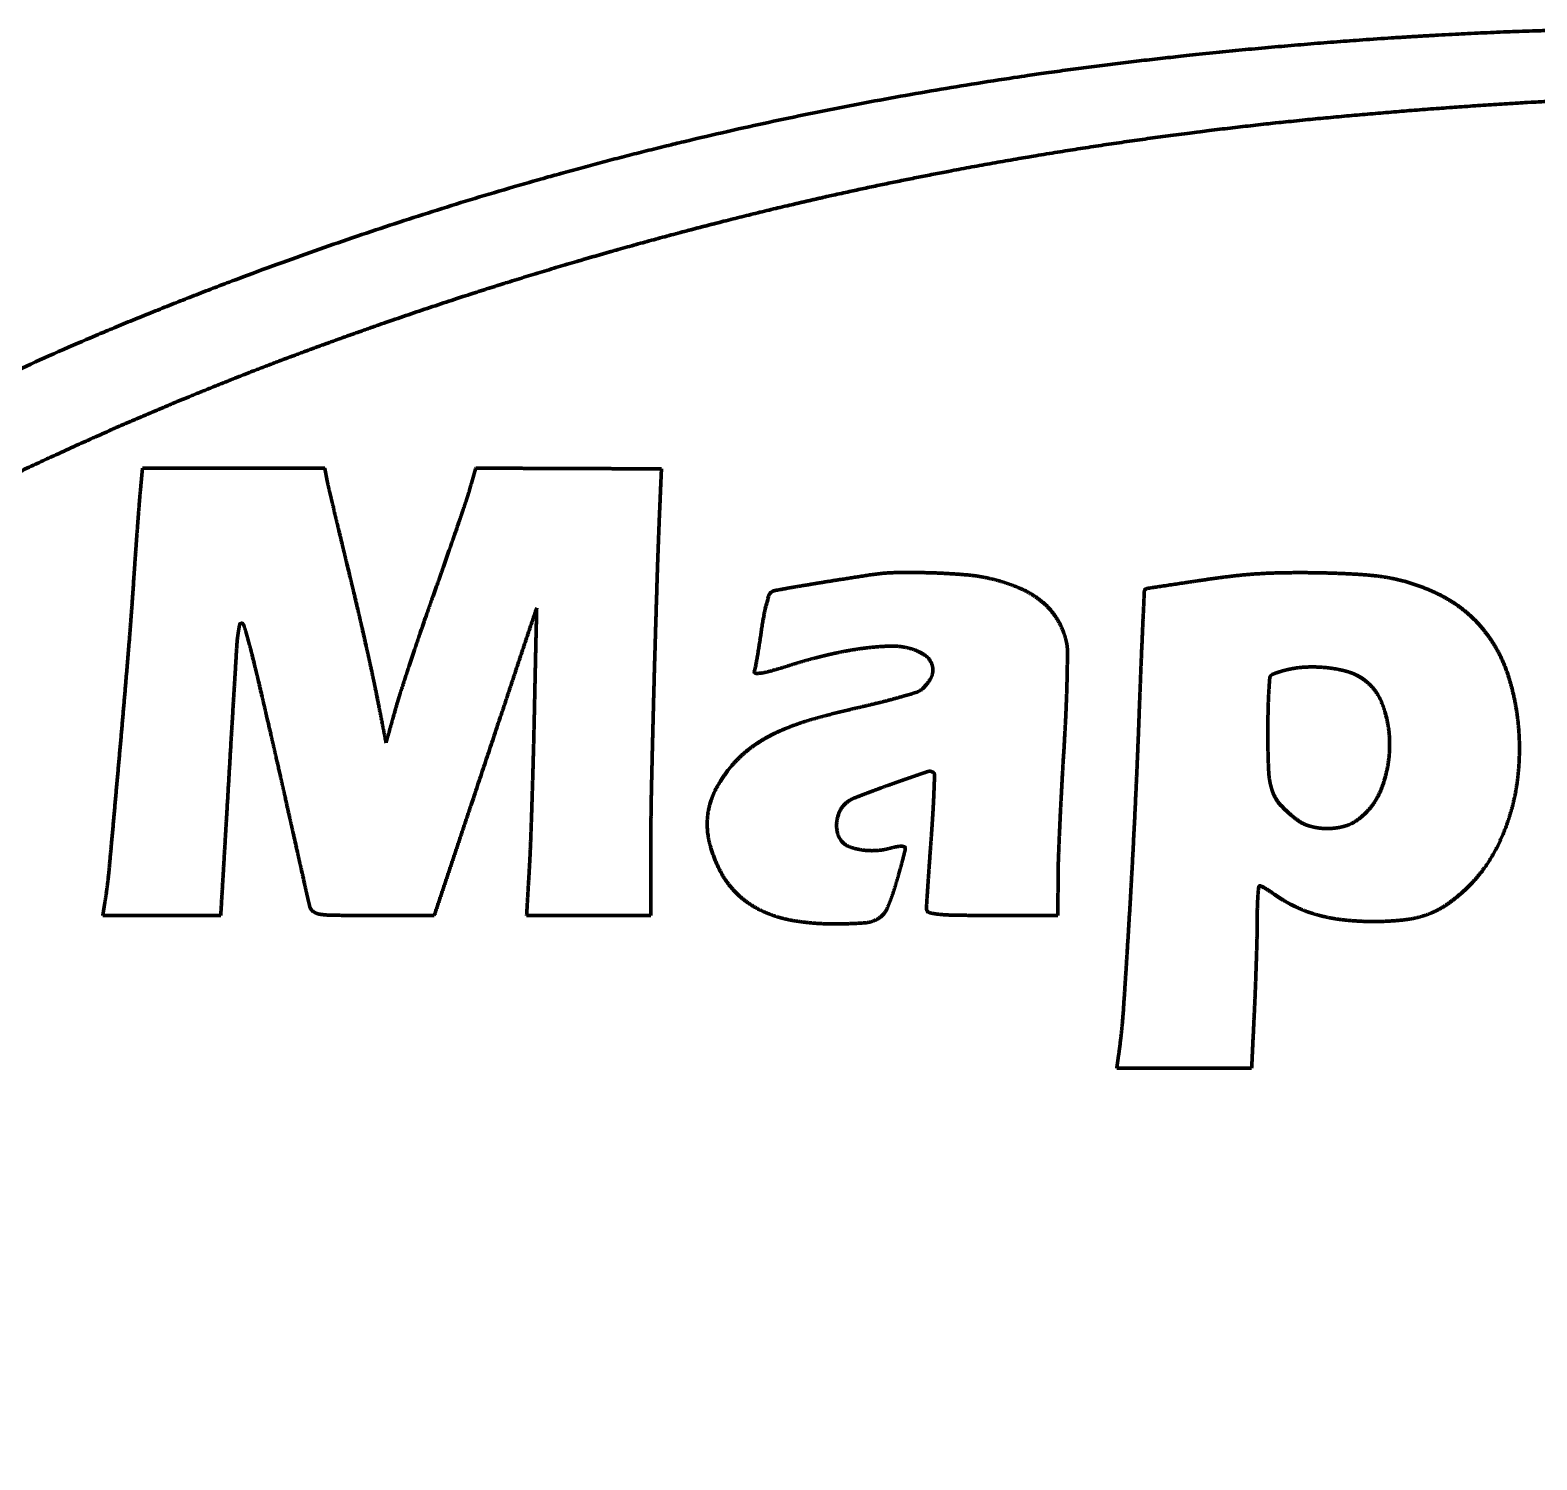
# Model space of a CAD drawing. Header units: inches. Extents: x -2898 to 7248, y 606 to 5598.
# Drawn here: x 3086.79 to 3116.87, y 2669.24 to 2697.77 of the extents above; entities that cross this region are included whole.
import ezdxf

# ---------------------------------------------------------------- set-up
doc = ezdxf.new("R2010")
doc.units = ezdxf.units.IN

msp = doc.modelspace()

# ---------------------------------------------------------------- linework, layer by layer
at = {"linetype": 'Continuous', "lineweight": 70}
for points, weights, degree, knots in [([(3146.701, 2693.983), (3146.644, 2693.996), (3146.588, 2694.009), (3146.267, 2694.081), (3146.002, 2694.133), (3145.001, 2694.303), (3144.267, 2694.426), (3142.784, 2694.671), (3142.035, 2694.793), (3140.728, 2695.001), (3140.17, 2695.086), (3137.819, 2695.426), (3136.023, 2695.651), (3132.475, 2696.025), (3130.723, 2696.173), (3127.296, 2696.389), (3125.621, 2696.457), (3122.384, 2696.519), (3120.823, 2696.506), (3117.037, 2696.371), (3114.815, 2696.226), (3110.555, 2695.822), (3108.52, 2695.551), (3104.537, 2694.867), (3102.592, 2694.454), (3098.698, 2693.467), (3096.749, 2692.897), (3093.957, 2691.966), (3093.095, 2691.663), (3091.423, 2691.044), (3090.614, 2690.726), (3088.996, 2690.055), (3088.186, 2689.702), (3086.515, 2688.934), (3085.652, 2688.522), (3083.696, 2687.552), (3082.605, 2686.988), (3080.475, 2685.843), (3079.436, 2685.259), (3077.174, 2683.934), (3075.95, 2683.194), (3073.006, 2681.359), (3071.281, 2680.271), (3068.206, 2678.31), (3066.847, 2677.449), (3064.62, 2676.048), (3063.75, 2675.513), (3062.198, 2674.581), (3061.515, 2674.185), (3060.148, 2673.421), (3059.463, 2673.053), (3057.941, 2672.266), (3057.096, 2671.863), (3055.439, 2671.136), (3054.626, 2670.817), (3053.035, 2670.264), (3052.258, 2670.03), (3050.743, 2669.642), (3050.006, 2669.495), (3048.887, 2669.332), (3048.509, 2669.295), (3047.668, 2669.252), (3047.205, 2669.241), (3046.284, 2669.241), (3045.826, 2669.253), (3045.011, 2669.295), (3044.655, 2669.333), (3043.313, 2669.545), (3042.34, 2669.78), (3041.39, 2670.092), (3040.458, 2670.397), (3039.556, 2670.779), (3038.69, 2671.237), (3037.799, 2671.707), (3036.951, 2672.249), (3035.291, 2673.511), (3034.478, 2674.22), (3033.282, 2675.411), (3032.863, 2675.854), (3032.077, 2676.731), (3031.714, 2677.168), (3031.007, 2678.078), (3030.665, 2678.552), (3029.972, 2679.583), (3029.618, 2680.138), (3029.075, 2681.036), (3028.88, 2681.376), (3028.429, 2682.208), (3028.169, 2682.697), (3027.636, 2683.722), (3027.359, 2684.256), (3027.083, 2684.791), (3027.065, 2684.826), (3027.071, 2684.864), (3027.099, 2684.892), (3027.105, 2684.899), (3027.115, 2684.898), (3027.12, 2684.89), (3027.176, 2684.801), (3027.231, 2684.712), (3027.349, 2684.52), (3027.412, 2684.415), (3027.546, 2684.185), (3027.619, 2684.059), (3028.349, 2682.763), (3029.066, 2681.627), (3030.568, 2679.487), (3031.357, 2678.49), (3032.99, 2676.658), (3033.831, 2675.825), (3035.535, 2674.336), (3036.404, 2673.694), (3037.772, 2672.846), (3038.234, 2672.588), (3039.19, 2672.108), (3039.683, 2671.885), (3040.675, 2671.487), (3041.173, 2671.311), (3042.148, 2671.013), (3042.624, 2670.895), (3043.107, 2670.802), (3044.465, 2670.54), (3045.845, 2670.451), (3047.226, 2670.537), (3048.661, 2670.626), (3050.077, 2670.876), (3051.456, 2671.283), (3053.091, 2671.765), (3054.676, 2672.392), (3058.156, 2674.143), (3060.069, 2675.21), (3062.281, 2676.571), (3062.626, 2676.787), (3063.382, 2677.267), (3063.793, 2677.53), (3064.826, 2678.199), (3065.449, 2678.604), (3067.263, 2679.788), (3068.455, 2680.567), (3070.707, 2682.039), (3071.77, 2682.726), (3073.72, 2683.97), (3074.608, 2684.525), (3076.31, 2685.564), (3077.123, 2686.049), (3078.769, 2687.004), (3079.6, 2687.475), (3080.966, 2688.229), (3081.501, 2688.512), (3082.759, 2689.151), (3083.482, 2689.511), (3084.925, 2690.217), (3085.646, 2690.564), (3086.889, 2691.15), (3087.412, 2691.384), (3090.138, 2692.543), (3092.378, 2693.374), (3096.911, 2694.818), (3099.201, 2695.429), (3103.891, 2696.441), (3106.286, 2696.842), (3111.244, 2697.436), (3113.8, 2697.64), (3116.965, 2697.767), (3117.569, 2697.776), (3119.118, 2697.764), (3120.062, 2697.75), (3121.964, 2697.708), (3122.923, 2697.681), (3124.568, 2697.622), (3125.254, 2697.585), (3125.938, 2697.535)], [0.500028842012, 0.500028842012, 0.500028842012, 0.49990993454, 0.49990993454, 0.500028206926, 0.500028206926, 0.500027327896, 0.500027327896, 0.500020306907, 0.500020306907, 0.49996674968, 0.49996674968, 0.499954897266, 0.499954897266, 0.499947872216, 0.499947872216, 0.499905551037, 0.499905551037, 0.499883055807, 0.499883055807, 0.499792231719, 0.499792231719, 0.499773940632, 0.499773940632, 0.499803958143, 0.499803958143, 0.499983511469, 0.499983511469, 0.499967570397, 0.499967570397, 0.499969836855, 0.499969836855, 0.49999224639, 0.49999224639, 0.499982937989, 0.499982937989, 0.499973806451, 0.499973806451, 0.499996723387, 0.499996723387, 0.500024715037, 0.500024715037, 0.500027453769, 0.500027453769, 0.500010452456, 0.500010452456, 0.499988344513, 0.499988344513, 0.499984734416, 0.499984734416, 0.499859741035, 0.499859741035, 0.499772165641, 0.499772165641, 0.499731419008, 0.499731419008, 0.499559423038, 0.499559423038, 0.499666780446, 0.499666780446, 0.499918789299, 0.499918789299, 0.499918892039, 0.499918892039, 0.499564850303, 0.499564850303, 0.498972995834, 0.498972995834, 0.500028842012, 0.498832867725, 0.498832867725, 0.500028842012, 0.498906283356, 0.498906283356, 0.499287120527, 0.499287120527, 0.499893163609, 0.499893163609, 0.499822434289, 0.499822434289, 0.499836242554, 0.499836242554, 0.499934379805, 0.499934379805, 0.499935455777, 0.499935455777, 0.500016243918, 0.500016243918, 0.500028611503, 0.500028611503, 0.500028842012, 0.435794288113, 0.435794288113, 0.500028842012, 0.374186246908, 0.374186246908, 0.500028842012, 0.500027229907, 0.500027229907, 0.500003945292, 0.500003945292, 0.500020163182, 0.500020163182, 0.499624081461, 0.499624081461, 0.499467725914, 0.499467725914, 0.499381762254, 0.499381762254, 0.498914889926, 0.498914889926, 0.499697758003, 0.499697758003, 0.499738051905, 0.499738051905, 0.499725706688, 0.499725706688, 0.499560729865, 0.499560729865, 0.500028842012, 0.49736967995, 0.49736967995, 0.500028842012, 0.497925029837, 0.497925029837, 0.500028842012, 0.498691632887, 0.498691632887, 0.499724398278, 0.499724398278, 0.500020473069, 0.500020473069, 0.500025999044, 0.500025999044, 0.500028065808, 0.500028065808, 0.500028820171, 0.500028820171, 0.500023637462, 0.500023637462, 0.500012762859, 0.500012762859, 0.500008128477, 0.500008128477, 0.500009221042, 0.500009221042, 0.499979547613, 0.499979547613, 0.500019764212, 0.500019764212, 0.500019920975, 0.500019920975, 0.499967173544, 0.499967173544, 0.499663762533, 0.499663762533, 0.499645871572, 0.499645871572, 0.499666159219, 0.499666159219, 0.499766988665, 0.499766988665, 0.499932337733, 0.499932337733, 0.500021256909, 0.500021256909, 0.500020660968, 0.500020660968, 0.499971666204, 0.499971666204, 0.500028842012], 3, [0, 0, 0, 0, 0.000858, 0.000858, 0.004871, 0.004871, 0.015909, 0.015909, 0.027164, 0.027164, 0.035539, 0.035539, 0.062379, 0.062379, 0.088446, 0.088446, 0.113283, 0.113283, 0.136431, 0.136431, 0.169412, 0.169412, 0.199818, 0.199818, 0.229241, 0.229241, 0.259272, 0.259272, 0.27279, 0.27279, 0.285643, 0.285643, 0.298702, 0.298702, 0.312844, 0.312844, 0.330996, 0.330996, 0.348605, 0.348605, 0.369756, 0.369756, 0.399898, 0.399898, 0.423682, 0.423682, 0.438788, 0.438788, 0.450448, 0.450448, 0.461942, 0.461942, 0.475773, 0.475773, 0.488668, 0.488668, 0.500645, 0.500645, 0.511735, 0.511735, 0.517321, 0.517321, 0.524148, 0.524148, 0.530887, 0.530887, 0.536162, 0.536162, 0.550852, 0.550852, 0.550852, 0.565207, 0.565207, 0.565207, 0.579922, 0.579922, 0.595663, 0.595663, 0.604555, 0.604555, 0.612842, 0.612842, 0.621358, 0.621358, 0.63095, 0.63095, 0.636663, 0.636663, 0.644732, 0.644732, 0.653504, 0.653504, 0.653504, 0.654001, 0.654001, 0.654001, 0.654094, 0.654094, 0.654094, 0.655086, 0.655086, 0.656243, 0.656243, 0.657623, 0.657623, 0.670374, 0.670374, 0.682437, 0.682437, 0.693641, 0.693641, 0.703853, 0.703853, 0.708852, 0.708852, 0.713958, 0.713958, 0.718939, 0.718939, 0.723569, 0.723569, 0.723569, 0.736538, 0.736538, 0.736538, 0.749961, 0.749961, 0.749961, 0.765836, 0.765836, 0.786217, 0.786217, 0.790004, 0.790004, 0.794547, 0.794547, 0.80146, 0.80146, 0.814708, 0.814708, 0.826489, 0.826489, 0.836231, 0.836231, 0.845042, 0.845042, 0.853933, 0.853933, 0.859558, 0.859558, 0.867067, 0.867067, 0.874508, 0.874508, 0.879844, 0.879844, 0.902046, 0.902046, 0.924054, 0.924054, 0.946594, 0.946594, 0.970379, 0.970379, 0.975983, 0.975983, 0.984738, 0.984738, 0.993634, 0.993634, 1, 1, 1, 1]), ([(3088.243, 2680.105), (3088.256, 2680.185), (3088.269, 2680.264), (3088.281, 2680.343), (3088.318, 2680.574), (3088.339, 2680.727), (3088.356, 2680.88), (3088.42, 2681.571), (3088.469, 2682.11), (3088.517, 2682.648), (3088.613, 2683.716), (3088.659, 2684.245), (3088.704, 2684.774), (3088.778, 2685.654), (3088.805, 2686.004), (3088.831, 2686.355), (3088.863, 2686.841), (3088.873, 2686.976), (3088.882, 2687.111), (3088.901, 2687.38), (3088.91, 2687.514), (3088.92, 2687.648), (3088.939, 2687.898), (3088.947, 2688.015), (3088.956, 2688.131), (3088.971, 2688.317), (3088.976, 2688.387), (3088.982, 2688.456), (3089.001, 2688.653), (3089.012, 2688.78), (3089.024, 2688.906), (3089.036, 2689.033)], [0.500060786338, 0.500060786338, 0.500060786338, 0.500060786338, 0.499926768405, 0.499882095761, 0.499926768405, 0.5000605385, 0.500060455887, 0.5000605385, 0.500059930803, 0.500059645625, 0.500059930803, 0.500051707339, 0.500048681006, 0.500051707339, 0.500060403479, 0.50006027586, 0.500060403479, 0.50006038935, 0.50006025702, 0.50006038935, 0.50006041218, 0.500060287461, 0.50006041218, 0.500053977553, 0.500051707958, 0.500053977553, 0.500060786338, 0.500060786338, 0.500060786338, 0.500060786338], 4, [0, 0, 0, 0, 0, 0.035851, 0.035851, 0.035851, 0.104471, 0.104471, 0.104471, 0.345707, 0.345707, 0.345707, 0.582658, 0.582658, 0.582658, 0.739616, 0.739616, 0.739616, 0.799927, 0.799927, 0.799927, 0.859883, 0.859883, 0.859883, 0.912003, 0.912003, 0.912003, 0.943123, 0.943123, 0.943123, 1, 1, 1, 1, 1]), ([(3093.897, 2683.552), (3093.947, 2683.729), (3093.997, 2683.907), (3094.047, 2684.084), (3094.124, 2684.356), (3094.152, 2684.451), (3094.181, 2684.545), (3094.26, 2684.788), (3094.308, 2684.937), (3094.358, 2685.086), (3094.464, 2685.405), (3094.521, 2685.574), (3094.579, 2685.743), (3094.695, 2686.079), (3094.753, 2686.246), (3094.812, 2686.413), (3094.929, 2686.741), (3094.986, 2686.902), (3095.043, 2687.064), (3095.153, 2687.379), (3095.206, 2687.532), (3095.259, 2687.685), (3095.356, 2687.968), (3095.4, 2688.098), (3095.444, 2688.228), (3095.509, 2688.42), (3095.529, 2688.483), (3095.548, 2688.546), (3095.596, 2688.715), (3095.627, 2688.821), (3095.657, 2688.926), (3095.687, 2689.032)], [0.500060786338, 0.500060786338, 0.500060786338, 0.500060786338, 0.500017465393, 0.500003025078, 0.500017465393, 0.50005772812, 0.500056708715, 0.50005772812, 0.500057640943, 0.500056592479, 0.500057640943, 0.500057455175, 0.500056344787, 0.500057455175, 0.500059695443, 0.500059331812, 0.500059695443, 0.500059263645, 0.500058756081, 0.500059263645, 0.500059626435, 0.500059239801, 0.500059626435, 0.500000297302, 0.499980134289, 0.500000297302, 0.500060786338, 0.500060786338, 0.500060786338, 0.500060786338], 4, [0, 0, 0, 0, 0, 0.127903, 0.127903, 0.127903, 0.196192, 0.196192, 0.196192, 0.305103, 0.305103, 0.305103, 0.428978, 0.428978, 0.428978, 0.551674, 0.551674, 0.551674, 0.670591, 0.670591, 0.670591, 0.78309, 0.78309, 0.78309, 0.878075, 0.878075, 0.878075, 0.923808, 0.923808, 0.923808, 1, 1, 1, 1, 1]), ([(3092.713, 2688.822), (3092.72, 2688.786), (3092.727, 2688.75), (3092.735, 2688.714), (3092.771, 2688.561), (3092.798, 2688.445), (3092.826, 2688.329), (3092.886, 2688.074), (3092.919, 2687.936), (3092.952, 2687.798), (3093.023, 2687.506), (3093.06, 2687.352), (3093.097, 2687.198), (3093.175, 2686.877), (3093.216, 2686.71), (3093.255, 2686.542), (3093.337, 2686.195), (3093.378, 2686.015), (3093.419, 2685.836), (3093.498, 2685.49), (3093.535, 2685.325), (3093.571, 2685.159), (3093.633, 2684.874), (3093.659, 2684.754), (3093.683, 2684.635), (3093.754, 2684.274), (3093.802, 2684.034), (3093.849, 2683.793), (3093.897, 2683.552)], [0.500060786338, 0.5, 0.499979737887, 0.5, 0.500060628397, 0.50006057575, 0.500060628397, 0.500060383985, 0.500060249867, 0.500060383985, 0.500060575062, 0.500060504637, 0.500060575062, 0.50005813873, 0.500057256194, 0.50005813873, 0.500059026442, 0.50005843981, 0.500059026442, 0.500058992508, 0.500058394565, 0.500058992508, 0.500048489305, 0.500044390294, 0.500048489305, 0.500060786338, 0.500060786338, 0.500060786338, 0.500060786338], 4, [0, 0, 0, 0, 0, 0.027261, 0.027261, 0.027261, 0.115755, 0.115755, 0.115755, 0.220956, 0.220956, 0.220956, 0.338125, 0.338125, 0.338125, 0.465645, 0.465645, 0.465645, 0.602175, 0.602175, 0.602175, 0.727885, 0.727885, 0.727885, 0.818174, 0.818174, 0.818174, 1, 1, 1, 1, 1]), ([(3099.394, 2689.017), (3099.389, 2688.914), (3099.384, 2688.81), (3099.38, 2688.706), (3099.357, 2688.203), (3099.341, 2687.803), (3099.326, 2687.404), (3099.296, 2686.46), (3099.279, 2685.915), (3099.263, 2685.37), (3099.234, 2684.297), (3099.22, 2683.768), (3099.208, 2683.239), (3099.189, 2682.414), (3099.184, 2682.117), (3099.182, 2681.821), (3099.182, 2681.169), (3099.182, 2680.814), (3099.182, 2680.46), (3099.182, 2680.105)], [0.500060786338, 0.500060786338, 0.500060786338, 0.500060786338, 0.500055877945, 0.500054241814, 0.500055877945, 0.500059979791, 0.500059710942, 0.500059979791, 0.500060139876, 0.500059924388, 0.500060139876, 0.500044676411, 0.500039306435, 0.500044676411, 0.500060786338, 0.500060786338, 0.500060786338, 0.500060786338], 4, [0, 0, 0, 0, 0, 0.046603, 0.046603, 0.046603, 0.225989, 0.225989, 0.225989, 0.470421, 0.470421, 0.470421, 0.707753, 0.707753, 0.707753, 0.840889, 0.840889, 0.840889, 1, 1, 1, 1, 1]), ([(3107.306, 2680.105), (3106.869, 2680.105), (3106.432, 2680.105), (3105.755, 2680.105), (3105.516, 2680.107), (3105.16, 2680.111), (3105.043, 2680.117), (3104.861, 2680.135), (3104.797, 2680.146), (3104.734, 2680.163), (3104.703, 2680.172), (3104.683, 2680.198), (3104.683, 2680.23), (3104.683, 2680.26), (3104.684, 2680.29), (3104.694, 2680.445), (3104.702, 2680.569), (3104.72, 2680.841), (3104.73, 2680.987), (3104.752, 2681.3), (3104.764, 2681.466), (3104.788, 2681.796), (3104.799, 2681.96), (3104.818, 2682.265), (3104.825, 2682.405), (3104.836, 2682.667), (3104.84, 2682.789), (3104.845, 2682.912), (3104.845, 2682.925), (3104.84, 2682.938), (3104.83, 2682.948), (3104.797, 2682.981), (3104.751, 2682.992), (3104.707, 2682.977), (3104.456, 2682.891), (3104.205, 2682.804), (3103.715, 2682.629), (3103.477, 2682.54), (3103.239, 2682.447), (3103.16, 2682.416), (3103.089, 2682.368), (3103.032, 2682.305), (3102.989, 2682.257), (3102.956, 2682.203), (3102.933, 2682.143), (3102.909, 2682.079), (3102.894, 2682.011), (3102.89, 2681.943), (3102.886, 2681.876), (3102.892, 2681.81), (3102.909, 2681.745), (3102.923, 2681.687), (3102.95, 2681.634), (3102.988, 2681.589), (3103.029, 2681.539), (3103.082, 2681.501), (3103.142, 2681.478), (3103.222, 2681.448), (3103.304, 2681.426), (3103.389, 2681.413), (3103.483, 2681.399), (3103.579, 2681.395), (3103.675, 2681.4), (3103.769, 2681.405), (3103.861, 2681.42), (3103.994, 2681.457), (3104.037, 2681.467), (3104.111, 2681.482), (3104.144, 2681.485), (3104.176, 2681.486), (3104.198, 2681.486), (3104.219, 2681.483), (3104.239, 2681.478), (3104.252, 2681.474), (3104.26, 2681.464), (3104.26, 2681.451), (3104.26, 2681.432), (3104.258, 2681.414), (3104.253, 2681.396), (3104.237, 2681.332), (3104.221, 2681.269), (3104.185, 2681.13), (3104.164, 2681.055), (3104.12, 2680.896), (3104.095, 2680.812), (3104.023, 2680.567), (3103.967, 2680.409), (3103.902, 2680.254), (3103.866, 2680.169), (3103.806, 2680.098), (3103.728, 2680.048), (3103.644, 2679.995), (3103.549, 2679.963), (3103.45, 2679.957), (3103.243, 2679.943), (3103.036, 2679.936), (3102.567, 2679.936), (3102.307, 2679.957), (3102.048, 2679.998), (3101.831, 2680.033), (3101.62, 2680.096), (3101.42, 2680.187), (3101.243, 2680.267), (3101.08, 2680.374), (3100.937, 2680.505), (3100.796, 2680.634), (3100.679, 2680.784), (3100.588, 2680.951), (3100.486, 2681.139), (3100.408, 2681.337), (3100.355, 2681.544), (3100.308, 2681.725), (3100.295, 2681.911), (3100.316, 2682.096), (3100.338, 2682.281), (3100.393, 2682.459), (3100.479, 2682.624), (3100.578, 2682.811), (3100.699, 2682.985), (3100.84, 2683.143), (3100.96, 2683.276), (3101.094, 2683.395), (3101.241, 2683.497), (3101.396, 2683.606), (3101.561, 2683.699), (3101.734, 2683.776), (3101.949, 2683.872), (3102.17, 2683.953), (3102.71, 2684.106), (3103.025, 2684.187), (3103.488, 2684.291), (3103.634, 2684.326), (3103.908, 2684.394), (3104.037, 2684.428), (3104.273, 2684.495), (3104.379, 2684.526), (3104.486, 2684.559), (3104.519, 2684.569), (3104.549, 2684.585), (3104.576, 2684.607), (3104.656, 2684.674), (3104.723, 2684.755), (3104.772, 2684.847), (3104.812, 2684.923), (3104.822, 2685.007), (3104.8, 2685.089), (3104.777, 2685.174), (3104.726, 2685.246), (3104.653, 2685.296), (3104.562, 2685.359), (3104.461, 2685.405), (3104.353, 2685.434), (3104.223, 2685.469), (3104.089, 2685.485), (3103.955, 2685.48), (3103.763, 2685.474), (3103.572, 2685.458), (3103.154, 2685.399), (3102.929, 2685.357), (3102.459, 2685.245), (3102.215, 2685.178), (3101.851, 2685.064), (3101.728, 2685.027), (3101.533, 2684.971), (3101.46, 2684.954), (3101.387, 2684.942), (3101.348, 2684.935), (3101.309, 2684.934), (3101.271, 2684.937), (3101.25, 2684.939), (3101.238, 2684.957), (3101.246, 2684.977), (3101.256, 2685.002), (3101.263, 2685.029), (3101.282, 2685.127), (3101.295, 2685.198), (3101.322, 2685.356), (3101.336, 2685.442), (3101.364, 2685.622), (3101.378, 2685.717), (3101.404, 2685.905), (3101.42, 2685.998), (3101.453, 2686.172), (3101.471, 2686.252), (3101.509, 2686.395), (3101.528, 2686.458), (3101.549, 2686.52), (3101.556, 2686.542), (3101.572, 2686.559), (3101.594, 2686.568), (3101.631, 2686.582), (3101.67, 2686.592), (3101.709, 2686.599), (3101.879, 2686.629), (3102.05, 2686.659), (3102.427, 2686.723), (3102.634, 2686.756), (3103.088, 2686.829), (3103.335, 2686.867), (3103.748, 2686.93), (3103.915, 2686.944), (3104.317, 2686.951), (3104.551, 2686.95), (3105.018, 2686.935), (3105.251, 2686.921), (3105.641, 2686.889), (3105.798, 2686.865), (3105.952, 2686.828)], [0.500912413762, 0.500912413762, 0.500912413762, 0.500906366748, 0.500906366748, 0.500623974233, 0.500623974233, 0.499699043808, 0.499699043808, 0.500912413762, 0.432301962453, 0.432301962453, 0.500912413762, 0.500739164616, 0.500739164616, 0.500912257952, 0.500912257952, 0.500911799523, 0.500911799523, 0.500912121066, 0.500912121066, 0.500906261796, 0.500906261796, 0.50089669737, 0.50089669737, 0.500911381851, 0.500911381851, 0.500912413762, 0.473120876722, 0.473120876722, 0.500912413762, 0.450554823373, 0.450554823373, 0.500912413762, 0.500901480615, 0.500901480615, 0.50088011775, 0.50088011775, 0.500912413762, 0.491966238132, 0.491966238132, 0.500912413762, 0.495108984242, 0.495108984242, 0.500912413762, 0.497130778597, 0.497130778597, 0.500912413762, 0.496910659565, 0.496910659565, 0.500912413762, 0.492729236754, 0.492729236754, 0.500912413762, 0.490072768912, 0.490072768912, 0.500912413762, 0.498907350842, 0.498907350842, 0.500912413762, 0.499207028344, 0.499207028344, 0.500912413762, 0.498984559281, 0.498984559281, 0.500679267707, 0.500679267707, 0.499605209767, 0.499605209767, 0.500912413762, 0.497468724634, 0.497468724634, 0.500912413762, 0.432718555249, 0.432718555249, 0.500912413762, 0.498394444577, 0.498394444577, 0.500912413762, 0.500908005921, 0.500908005921, 0.500899430845, 0.500899430845, 0.500905933204, 0.500905933204, 0.500385050265, 0.500385050265, 0.500912413762, 0.485792061211, 0.485792061211, 0.500912413762, 0.490495998301, 0.490495998301, 0.500912413762, 0.500723627017, 0.500723627017, 0.499863433996, 0.499863433996, 0.500912413762, 0.497944425187, 0.497944425187, 0.500912413762, 0.49679477542, 0.49679477542, 0.500912413762, 0.496265100367, 0.496265100367, 0.500912413762, 0.498422016323, 0.498422016323, 0.500912413762, 0.495295893948, 0.495295893948, 0.500912413762, 0.495246561442, 0.495246561442, 0.500912413762, 0.498336707106, 0.498336707106, 0.500912413762, 0.498753798243, 0.498753798243, 0.500912413762, 0.499380528814, 0.499380528814, 0.500912413762, 0.50006997498, 0.50006997498, 0.500784045755, 0.500784045755, 0.500891611477, 0.500891611477, 0.50087131207, 0.50087131207, 0.500895883644, 0.500895883644, 0.500912413762, 0.494343504514, 0.494343504514, 0.500912413762, 0.494678226495, 0.494678226495, 0.500912413762, 0.477485626212, 0.477485626212, 0.500912413762, 0.480259010548, 0.480259010548, 0.500912413762, 0.496152077053, 0.496152077053, 0.500912413762, 0.497253070146, 0.497253070146, 0.500912413762, 0.500449009168, 0.500449009168, 0.500538429098, 0.500538429098, 0.500705218231, 0.500705218231, 0.500888049202, 0.500888049202, 0.50041490854, 0.50041490854, 0.500912413762, 0.498017916938, 0.498017916938, 0.500912413762, 0.368727465099, 0.368727465099, 0.500912413762, 0.499558669412, 0.499558669412, 0.500904334821, 0.500904334821, 0.500897408366, 0.500897408366, 0.500903758108, 0.500903758108, 0.500813525213, 0.500813525213, 0.500679542011, 0.500679542011, 0.500773102928, 0.500773102928, 0.500912413762, 0.468801633763, 0.468801633763, 0.500912413762, 0.499355693671, 0.499355693671, 0.500912413762, 0.500911250044, 0.500911250044, 0.500907846658, 0.500907846658, 0.500910817447, 0.500910817447, 0.500169381624, 0.500169381624, 0.500807856205, 0.500807856205, 0.500810446604, 0.500810446604, 0.499986620798, 0.499986620798, 0.500912413762], 3, [0, 0, 0, 0, 0.074357, 0.074357, 0.115027, 0.115027, 0.134979, 0.134979, 0.146008, 0.146008, 0.146008, 0.150781, 0.150781, 0.150781, 0.155158, 0.155158, 0.173422, 0.173422, 0.194935, 0.194935, 0.219291, 0.219291, 0.243344, 0.243344, 0.26389, 0.26389, 0.281757, 0.281757, 0.281757, 0.283657, 0.283657, 0.283657, 0.289506, 0.289506, 0.289506, 0.322471, 0.322471, 0.354133, 0.354133, 0.354133, 0.364551, 0.364551, 0.364551, 0.372273, 0.372273, 0.372273, 0.380489, 0.380489, 0.380489, 0.38842, 0.38842, 0.38842, 0.395367, 0.395367, 0.395367, 0.402738, 0.402738, 0.402738, 0.412454, 0.412454, 0.412454, 0.423324, 0.423324, 0.423324, 0.433935, 0.433935, 0.438875, 0.438875, 0.442548, 0.442548, 0.442548, 0.44492, 0.44492, 0.44492, 0.44619, 0.44619, 0.44619, 0.447963, 0.447963, 0.447963, 0.454262, 0.454262, 0.461742, 0.461742, 0.470145, 0.470145, 0.486275, 0.486275, 0.486275, 0.494917, 0.494917, 0.494917, 0.503994, 0.503994, 0.503994, 0.52289, 0.52289, 0.546696, 0.546696, 0.546696, 0.566595, 0.566595, 0.566595, 0.584041, 0.584041, 0.584041, 0.600987, 0.600987, 0.600987, 0.619854, 0.619854, 0.619854, 0.636176, 0.636176, 0.636176, 0.652267, 0.652267, 0.652267, 0.670485, 0.670485, 0.670485, 0.685816, 0.685816, 0.685816, 0.701992, 0.701992, 0.701992, 0.722077, 0.722077, 0.749799, 0.749799, 0.762531, 0.762531, 0.77389, 0.77389, 0.783389, 0.783389, 0.783389, 0.786272, 0.786272, 0.786272, 0.794982, 0.794982, 0.794982, 0.80172, 0.80172, 0.80172, 0.808399, 0.808399, 0.808399, 0.816768, 0.816768, 0.816768, 0.826818, 0.826818, 0.826818, 0.841124, 0.841124, 0.858217, 0.858217, 0.877073, 0.877073, 0.886614, 0.886614, 0.892181, 0.892181, 0.892181, 0.895059, 0.895059, 0.895059, 0.896216, 0.896216, 0.896216, 0.897692, 0.897692, 0.901646, 0.901646, 0.90637, 0.90637, 0.911551, 0.911551, 0.91669, 0.91669, 0.92114, 0.92114, 0.924708, 0.924708, 0.924708, 0.925899, 0.925899, 0.925899, 0.92791, 0.92791, 0.92791, 0.93667, 0.93667, 0.947276, 0.947276, 0.959936, 0.959936, 0.968394, 0.968394, 0.98024, 0.98024, 0.991993, 0.991993, 1, 1, 1, 1]), ([(3108.481, 2677.059), (3108.497, 2677.178), (3108.514, 2677.298), (3108.568, 2677.69), (3108.596, 2677.963), (3108.655, 2678.838), (3108.693, 2679.44), (3108.77, 2680.718), (3108.806, 2681.394), (3108.871, 2682.712), (3108.899, 2683.355), (3108.935, 2684.329), (3108.948, 2684.659), (3108.972, 2685.269), (3108.984, 2685.549), (3109.008, 2686.079), (3109.02, 2686.33), (3109.031, 2686.581), (3109.032, 2686.59), (3109.035, 2686.598), (3109.042, 2686.605), (3109.055, 2686.62), (3109.072, 2686.629), (3109.091, 2686.632), (3109.341, 2686.67), (3109.591, 2686.708), (3110.07, 2686.78), (3110.299, 2686.813), (3110.681, 2686.866), (3110.834, 2686.884), (3111.226, 2686.922), (3111.466, 2686.936), (3111.993, 2686.948), (3112.281, 2686.948), (3112.843, 2686.936), (3113.117, 2686.924), (3113.58, 2686.894), (3113.768, 2686.871), (3113.953, 2686.835)], [0.502818653362, 0.502818653362, 0.502818653362, 0.50262060395, 0.50262060395, 0.502815763993, 0.502815763993, 0.502814058352, 0.502814058352, 0.502812437223, 0.502812437223, 0.502818202569, 0.502818202569, 0.502817438745, 0.502817438745, 0.502818644649, 0.502818644649, 0.502818653362, 0.48305509948, 0.48305509948, 0.502818653362, 0.483464541534, 0.483464541534, 0.502818653362, 0.502818495661, 0.502818495661, 0.502811954597, 0.502811954597, 0.502750405628, 0.502750405628, 0.502585145585, 0.502585145585, 0.502739374522, 0.502739374522, 0.502743091126, 0.502743091126, 0.502162990201, 0.502162990201, 0.502818653362], 3, [0, 0, 0, 0, 0.025696, 0.025696, 0.083883, 0.083883, 0.211956, 0.211956, 0.35558, 0.35558, 0.492137, 0.492137, 0.562337, 0.562337, 0.621754, 0.621754, 0.675003, 0.675003, 0.675003, 0.676895, 0.676895, 0.676895, 0.680699, 0.680699, 0.680699, 0.730288, 0.730288, 0.775631, 0.775631, 0.805894, 0.805894, 0.852891, 0.852891, 0.909248, 0.909248, 0.963035, 0.963035, 1, 1, 1, 1]), ([(3105.952, 2686.828), (3106.156, 2686.781), (3106.354, 2686.716), (3106.547, 2686.634), (3106.708, 2686.566), (3106.858, 2686.475), (3106.992, 2686.363), (3107.114, 2686.262), (3107.216, 2686.143), (3107.298, 2686.008), (3107.38, 2685.871), (3107.44, 2685.722), (3107.475, 2685.566), (3107.49, 2685.501), (3107.497, 2685.435), (3107.497, 2685.368), (3107.495, 2685.184), (3107.493, 2685), (3107.484, 2684.596), (3107.476, 2684.376), (3107.455, 2683.913), (3107.442, 2683.67), (3107.411, 2683.174), (3107.396, 2682.921), (3107.369, 2682.415), (3107.356, 2682.162), (3107.334, 2681.689), (3107.325, 2681.468), (3107.312, 2681.114), (3107.309, 2680.98), (3107.308, 2680.599), (3107.307, 2680.352), (3107.306, 2680.105)], [0.500912413762, 0.499695862079, 0.499695862079, 0.500912413762, 0.497390149389, 0.497390149389, 0.500912413762, 0.496192158597, 0.496192158597, 0.500912413762, 0.496641477992, 0.496641477992, 0.500912413762, 0.498747067176, 0.498747067176, 0.500912413762, 0.500901005383, 0.500901005383, 0.500890470629, 0.500890470629, 0.50090024794, 0.50090024794, 0.500909420531, 0.500909420531, 0.500909397865, 0.500909397865, 0.500909540891, 0.500909540891, 0.500864185388, 0.500864185388, 0.500912413762, 0.500912413762, 0.500912413762], 3, [0, 0, 0, 0, 0.08484, 0.08484, 0.08484, 0.155425, 0.155425, 0.155425, 0.218305, 0.218305, 0.218305, 0.28167, 0.28167, 0.28167, 0.307998, 0.307998, 0.307998, 0.380495, 0.380495, 0.467321, 0.467321, 0.563143, 0.563143, 0.663066, 0.663066, 0.762869, 0.762869, 0.849918, 0.849918, 0.902724, 0.902724, 1, 1, 1, 1]), ([(3113.953, 2686.835), (3114.319, 2686.765), (3114.67, 2686.641), (3114.999, 2686.466), (3115.301, 2686.306), (3115.566, 2686.09), (3115.783, 2685.826), (3116.008, 2685.555), (3116.177, 2685.247), (3116.286, 2684.913), (3116.41, 2684.534), (3116.484, 2684.142), (3116.508, 2683.744), (3116.526, 2683.448), (3116.518, 2683.151), (3116.484, 2682.857), (3116.451, 2682.574), (3116.39, 2682.296), (3116.301, 2682.025), (3116.218, 2681.769), (3116.108, 2681.524), (3115.973, 2681.292), (3115.846, 2681.074), (3115.692, 2680.874), (3115.514, 2680.696), (3115.385, 2680.567), (3115.245, 2680.449), (3115.097, 2680.343), (3114.971, 2680.253), (3114.834, 2680.181), (3114.688, 2680.127), (3114.533, 2680.071), (3114.373, 2680.033), (3114.209, 2680.016), (3113.996, 2679.993), (3113.783, 2679.982), (3113.373, 2679.985), (3113.177, 2679.997), (3112.811, 2680.039), (3112.643, 2680.072), (3112.478, 2680.118), (3112.324, 2680.161), (3112.175, 2680.218), (3112.032, 2680.287), (3111.886, 2680.357), (3111.748, 2680.439), (3111.586, 2680.554), (3111.555, 2680.575), (3111.496, 2680.614), (3111.467, 2680.632), (3111.414, 2680.663), (3111.389, 2680.677), (3111.365, 2680.69), (3111.355, 2680.695), (3111.345, 2680.698), (3111.334, 2680.698), (3111.323, 2680.698), (3111.315, 2680.69), (3111.314, 2680.679), (3111.308, 2680.62), (3111.303, 2680.562), (3111.293, 2680.431), (3111.29, 2680.36), (3111.285, 2680.204), (3111.284, 2680.119), (3111.284, 2679.923), (3111.283, 2679.812), (3111.277, 2679.542), (3111.272, 2679.384), (3111.262, 2679.052), (3111.256, 2678.879), (3111.243, 2678.542), (3111.236, 2678.378), (3111.21, 2677.829), (3111.191, 2677.444), (3111.173, 2677.059)], [0.502818653362, 0.499060448879, 0.499060448879, 0.502818653362, 0.496427470396, 0.496427470396, 0.502818653362, 0.496935513198, 0.496935513198, 0.502818653362, 0.500089579911, 0.500089579911, 0.502818653362, 0.501520102122, 0.501520102122, 0.502818653362, 0.501151836924, 0.501151836924, 0.502818653362, 0.500934551997, 0.500934551997, 0.502818653362, 0.500037899344, 0.500037899344, 0.502818653362, 0.501673473495, 0.501673473495, 0.502818653362, 0.499788995854, 0.499788995854, 0.502818653362, 0.500315765195, 0.500315765195, 0.502818653362, 0.502279529205, 0.502279529205, 0.502341733654, 0.502341733654, 0.501743673671, 0.501743673671, 0.502818653362, 0.501534361076, 0.501534361076, 0.502818653362, 0.501613172838, 0.501613172838, 0.502757795851, 0.502757795851, 0.502707417546, 0.502707417546, 0.50275304433, 0.50275304433, 0.502818653362, 0.492825679417, 0.492825679417, 0.502818653362, 0.415942101372, 0.415942101372, 0.502818653362, 0.502798358872, 0.502798358872, 0.502724825409, 0.502724825409, 0.502784649204, 0.502784649204, 0.502797629497, 0.502797629497, 0.502815933998, 0.502815933998, 0.502815977034, 0.502815977034, 0.502814890851, 0.502814890851, 0.502818653362, 0.502818653362, 0.502818653362], 3, [0, 0, 0, 0, 0.076807, 0.076807, 0.076807, 0.146364, 0.146364, 0.146364, 0.217102, 0.217102, 0.217102, 0.296893, 0.296893, 0.296893, 0.356116, 0.356116, 0.356116, 0.412754, 0.412754, 0.412754, 0.466026, 0.466026, 0.466026, 0.515712, 0.515712, 0.515712, 0.551565, 0.551565, 0.551565, 0.581876, 0.581876, 0.581876, 0.613942, 0.613942, 0.613942, 0.655461, 0.655461, 0.693558, 0.693558, 0.726749, 0.726749, 0.726749, 0.757562, 0.757562, 0.757562, 0.788626, 0.788626, 0.795813, 0.795813, 0.802309, 0.802309, 0.807681, 0.807681, 0.807681, 0.809704, 0.809704, 0.809704, 0.811423, 0.811423, 0.811423, 0.82065, 0.82065, 0.831816, 0.831816, 0.84506, 0.84506, 0.862419, 0.862419, 0.887126, 0.887126, 0.914205, 0.914205, 0.939787, 0.939787, 1, 1, 1, 1]), ([(3096.702, 2680.105), (3096.716, 2680.333), (3096.729, 2680.56), (3096.742, 2680.787), (3096.763, 2681.137), (3096.769, 2681.259), (3096.775, 2681.381), (3096.787, 2681.7), (3096.794, 2681.897), (3096.801, 2682.094), (3096.814, 2682.516), (3096.821, 2682.741), (3096.828, 2682.965), (3096.84, 2683.413), (3096.846, 2683.636), (3096.851, 2683.859), (3096.867, 2684.622), (3096.879, 2685.162), (3096.891, 2685.701), (3096.903, 2686.241)], [0.500060786338, 0.500060786338, 0.500060786338, 0.500060786338, 0.500047590698, 0.500043192151, 0.500047590698, 0.500059903112, 0.500059608703, 0.500059903112, 0.500059872277, 0.500059567589, 0.500059872277, 0.500059836782, 0.500059520264, 0.500059836782, 0.500060786338, 0.500060786338, 0.500060786338, 0.500060786338], 4, [0, 0, 0, 0, 0, 0.148441, 0.148441, 0.148441, 0.228124, 0.228124, 0.228124, 0.356525, 0.356525, 0.356525, 0.502928, 0.502928, 0.502928, 0.648413, 0.648413, 0.648413, 1, 1, 1, 1, 1]), ([(3094.86, 2680.105), (3094.554, 2680.105), (3094.249, 2680.105), (3093.943, 2680.105), (3093.439, 2680.105), (3093.241, 2680.106), (3093.042, 2680.107), (3092.775, 2680.109), (3092.707, 2680.113), (3092.639, 2680.12), (3092.571, 2680.13), (3092.535, 2680.136), (3092.501, 2680.147), (3092.468, 2680.164), (3092.44, 2680.187), (3092.414, 2680.207), (3092.392, 2680.233), (3092.378, 2680.263), (3092.37, 2680.296), (3092.362, 2680.329), (3092.354, 2680.363), (3092.346, 2680.397), (3092.308, 2680.568), (3092.277, 2680.704), (3092.247, 2680.841), (3092.18, 2681.138), (3092.144, 2681.299), (3092.108, 2681.46), (3092.031, 2681.802), (3091.99, 2681.984), (3091.949, 2682.166), (3091.865, 2682.545), (3091.82, 2682.742), (3091.776, 2682.938), (3091.684, 2683.342), (3091.637, 2683.548), (3091.589, 2683.755), (3091.498, 2684.148), (3091.455, 2684.335), (3091.411, 2684.522), (3091.337, 2684.838), (3091.306, 2684.967), (3091.275, 2685.096), (3091.201, 2685.397), (3091.155, 2685.568), (3091.107, 2685.738), (3091.051, 2685.92), (3091.041, 2685.933), (3091.025, 2685.938), (3090.999, 2685.936), (3090.984, 2685.93), (3090.976, 2685.916), (3090.952, 2685.796), (3090.936, 2685.689), (3090.924, 2685.581), (3090.876, 2684.791), (3090.835, 2684.111), (3090.794, 2683.43), (3090.715, 2682.089), (3090.676, 2681.427), (3090.637, 2680.766), (3090.597, 2680.105)], [0.500060786338, 0.500060786338, 0.500060786338, 0.500060786338, 0.500058191394, 0.500057326413, 0.500058191394, 0.499448332664, 0.499244181439, 0.499448332664, 0.500060786338, 0.491866621399, 0.489135233086, 0.491866621399, 0.500060786338, 0.485912479585, 0.481196377334, 0.485912479585, 0.500060786338, 0.500057197407, 0.500056001097, 0.500057197407, 0.500060782553, 0.500060781291, 0.500060782553, 0.500060772392, 0.500060767743, 0.500060772392, 0.500060779609, 0.500060777366, 0.500060779609, 0.500060302152, 0.500060140756, 0.500060302152, 0.500060425044, 0.500060304613, 0.500060425044, 0.500060419926, 0.500060297788, 0.500060419926, 0.50005768344, 0.50005664914, 0.50005768344, 0.499959519625, 0.499925764054, 0.499959519625, 0.500060786338, 0.485165314443, 0.500060786338, 0.500060786338, 0.485165314443, 0.500060786338, 0.499498750376, 0.499311405055, 0.499498750376, 0.500060691714, 0.500060660173, 0.500060691714, 0.500060786338, 0.500060786338, 0.500060786338, 0.500060786338], 4, [0, 0, 0, 0, 0, 0.089216, 0.089216, 0.089216, 0.147147, 0.147147, 0.147147, 0.167108, 0.167108, 0.167108, 0.167108, 0.177525, 0.177525, 0.177525, 0.177525, 0.186789, 0.186789, 0.186789, 0.186789, 0.196501, 0.196501, 0.196501, 0.235462, 0.235462, 0.235462, 0.281425, 0.281425, 0.281425, 0.333342, 0.333342, 0.333342, 0.389573, 0.389573, 0.389573, 0.448616, 0.448616, 0.448616, 0.502141, 0.502141, 0.502141, 0.539112, 0.539112, 0.539112, 0.58841, 0.58841, 0.58841, 0.592024, 0.592024, 0.592024, 0.595638, 0.595638, 0.595638, 0.625916, 0.625916, 0.625916, 0.815665, 0.815665, 0.815665, 1, 1, 1, 1, 1]), ([(3111.946, 2685.023), (3112.056, 2685.046), (3112.176, 2685.06), (3112.296, 2685.063), (3112.427, 2685.067), (3112.557, 2685.062), (3112.811, 2685.034), (3112.933, 2685.012), (3113.053, 2684.981), (3113.148, 2684.956), (3113.239, 2684.919), (3113.325, 2684.869), (3113.534, 2684.747), (3113.69, 2684.563), (3113.776, 2684.337), (3113.88, 2684.066), (3113.931, 2683.78), (3113.927, 2683.489), (3113.924, 2683.189), (3113.865, 2682.895), (3113.755, 2682.616), (3113.659, 2682.373), (3113.499, 2682.167), (3113.288, 2682.014), (3113.205, 2681.954), (3113.113, 2681.91), (3113.015, 2681.883), (3112.906, 2681.854), (3112.793, 2681.839), (3112.68, 2681.839), (3112.567, 2681.839), (3112.455, 2681.854), (3112.346, 2681.884), (3112.249, 2681.91), (3112.159, 2681.954), (3112.078, 2682.015), (3111.961, 2682.102), (3111.852, 2682.2), (3111.752, 2682.307), (3111.678, 2682.387), (3111.622, 2682.48), (3111.587, 2682.584), (3111.544, 2682.711), (3111.519, 2682.842), (3111.513, 2682.975), (3111.501, 2683.231), (3111.495, 2683.487), (3111.495, 2683.884), (3111.497, 2684.024), (3111.503, 2684.286), (3111.507, 2684.408), (3111.519, 2684.632), (3111.526, 2684.735), (3111.533, 2684.838), (3111.534, 2684.859), (3111.543, 2684.878), (3111.558, 2684.893), (3111.57, 2684.905), (3111.584, 2684.914), (3111.6, 2684.921), (3111.632, 2684.934), (3111.664, 2684.946), (3111.734, 2684.969), (3111.773, 2684.981), (3111.854, 2685.003), (3111.896, 2685.013), (3111.946, 2685.023)], [0.499599945328, 0.498776799328, 0.498776799328, 0.500093065724, 0.499309378, 0.499309378, 0.499265330282, 0.499265330282, 0.500093065724, 0.496881261296, 0.496881261296, 0.500093065724, 0.481173257874, 0.481173257874, 0.500093065724, 0.494140795145, 0.494140795145, 0.500093065724, 0.494577499268, 0.494577499268, 0.500093065724, 0.486876867443, 0.486876867443, 0.500093065724, 0.494541145668, 0.494541145668, 0.500093065724, 0.497200075355, 0.497200075355, 0.500093065724, 0.497177954433, 0.497177954433, 0.500093065724, 0.494219604183, 0.494219604183, 0.500093065724, 0.498762523797, 0.498762523797, 0.500093065724, 0.492569364037, 0.492569364037, 0.500093065724, 0.496859816476, 0.496859816476, 0.500093065724, 0.500003864064, 0.500003864064, 0.500073809446, 0.500073809446, 0.50004804766, 0.50004804766, 0.500083907855, 0.500083907855, 0.500093065724, 0.478902346244, 0.478902346244, 0.500093065724, 0.493522124925, 0.493522124925, 0.500093065724, 0.499938599907, 0.499938599907, 0.499911185277, 0.499911185277, 0.499968978092, 0.499968978092, 0.499599945328], 3, [0, 0, 0, 0, 0.034548, 0.034548, 0.034548, 0.072304, 0.072304, 0.108101, 0.108101, 0.108101, 0.136661, 0.136661, 0.136661, 0.207084, 0.207084, 0.207084, 0.295025, 0.295025, 0.295025, 0.386966, 0.386966, 0.386966, 0.467804, 0.467804, 0.467804, 0.50021, 0.50021, 0.50021, 0.536668, 0.536668, 0.536668, 0.573185, 0.573185, 0.573185, 0.60594, 0.60594, 0.60594, 0.654113, 0.654113, 0.654113, 0.69023, 0.69023, 0.69023, 0.735007, 0.735007, 0.735007, 0.821484, 0.821484, 0.868861, 0.868861, 0.909949, 0.909949, 0.944706, 0.944706, 0.944706, 0.951818, 0.951818, 0.951818, 0.957865, 0.957865, 0.957865, 0.969985, 0.969985, 0.984511, 0.984511, 1, 1, 1, 1])]:
    msp.add_rational_spline(points, weights, degree=degree, knots=knots, dxfattribs=at)
for points, degree, knots in [([(3089.036, 2689.033), (3089.49, 2689.033), (3089.945, 2689.033), (3090.4, 2689.033), (3091.309, 2689.033), (3091.764, 2689.033), (3092.218, 2689.033), (3092.673, 2689.033)], 4, [0, 0, 0, 0, 0, 0.5, 0.5, 0.5, 1, 1, 1, 1, 1]), ([(3095.687, 2689.032), (3096.151, 2689.03), (3096.614, 2689.028), (3097.077, 2689.026), (3098.004, 2689.023), (3098.467, 2689.021), (3098.93, 2689.019), (3099.394, 2689.017)], 4, [0, 0, 0, 0, 0, 0.5, 0.5, 0.5, 1, 1, 1, 1, 1]), ([(3096.903, 2686.241), (3096.647, 2685.474), (3096.392, 2684.707), (3096.137, 2683.94), (3095.626, 2682.406), (3095.37, 2681.639), (3095.115, 2680.872), (3094.86, 2680.105)], 4, [0, 0, 0, 0, 0, 0.5, 0.5, 0.5, 1, 1, 1, 1, 1]), ([(3090.597, 2680.105), (3090.303, 2680.105), (3090.009, 2680.105), (3089.715, 2680.105), (3089.126, 2680.105), (3088.832, 2680.105), (3088.538, 2680.105), (3088.243, 2680.105)], 4, [0, 0, 0, 0, 0, 0.5, 0.5, 0.5, 1, 1, 1, 1, 1]), ([(3099.182, 2680.105), (3098.872, 2680.105), (3098.562, 2680.105), (3098.252, 2680.105), (3097.632, 2680.105), (3097.322, 2680.105), (3097.012, 2680.105), (3096.702, 2680.105)], 4, [0, 0, 0, 0, 0, 0.5, 0.5, 0.5, 1, 1, 1, 1, 1]), ([(3111.173, 2677.059), (3110.724, 2677.059), (3110.276, 2677.059), (3109.378, 2677.059), (3108.929, 2677.059), (3108.481, 2677.059)], 3, [0, 0, 0, 0, 0.5, 0.5, 1, 1, 1, 1])]:
    msp.add_open_spline(points, degree=degree, knots=knots, dxfattribs=at)
msp.add_open_spline([(3092.673, 2689.033), (3092.683, 2688.981), (3092.693, 2688.928), (3092.703, 2688.875), (3092.713, 2688.822)], degree=4, dxfattribs=at)

doc.saveas('drawing.dxf')
